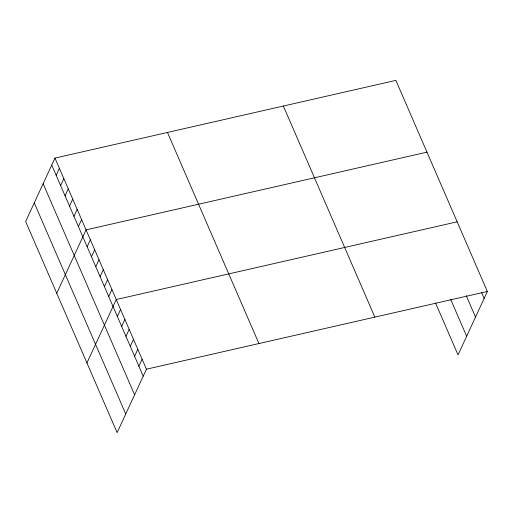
<?xml version="1.0" encoding="UTF-8"?>
<svg xmlns="http://www.w3.org/2000/svg" width="513" height="513" viewBox="0 0 513 513"><rect width="100%" height="100%" fill="white"/><g stroke="black" fill="none" stroke-linecap="round" stroke-linejoin="round"><path stroke-width="0.77" d="M54.955 158.1L25.65 221.526L117.124 432.626L146.436 369.193L54.955 158.1L395.876 80.374L487.35 291.474L458.045 354.9L435.556 303.01M56.186 175.311L59.399 168.354M60.63 185.565L63.843 178.607M65.074 195.819L68.287 188.861M69.518 206.072L72.731 199.115M73.955 216.326L77.174 209.368M78.399 226.579L81.618 219.622M56.751 293.301L86.062 229.869L426.976 152.149M87.159 246.779L90.371 239.821M91.468 256.731L94.687 249.773M95.784 266.683L98.996 259.725M100.093 276.635L103.312 269.678M104.408 286.587L107.621 279.63M108.718 296.54L111.937 289.582M86.941 362.96L116.246 299.534L457.16 221.815M117.342 316.444L120.561 309.486M121.658 326.396L124.871 319.439M125.967 336.348L129.186 329.391M130.283 346.301L133.495 339.343M134.592 356.253L137.811 349.295M138.908 366.205L142.12 359.247M146.436 369.193L487.35 291.474M481.669 292.743L484.137 298.431M466.285 295.744L475.525 317.066M450.638 299.303L466.65 336.265M283.375 106.024L374.849 317.124M167.462 132.45L258.937 343.55M51.742 165.058L143.217 376.157M43.13 183.692L134.605 394.792M34.262 202.891L125.736 413.991"/></g></svg>
